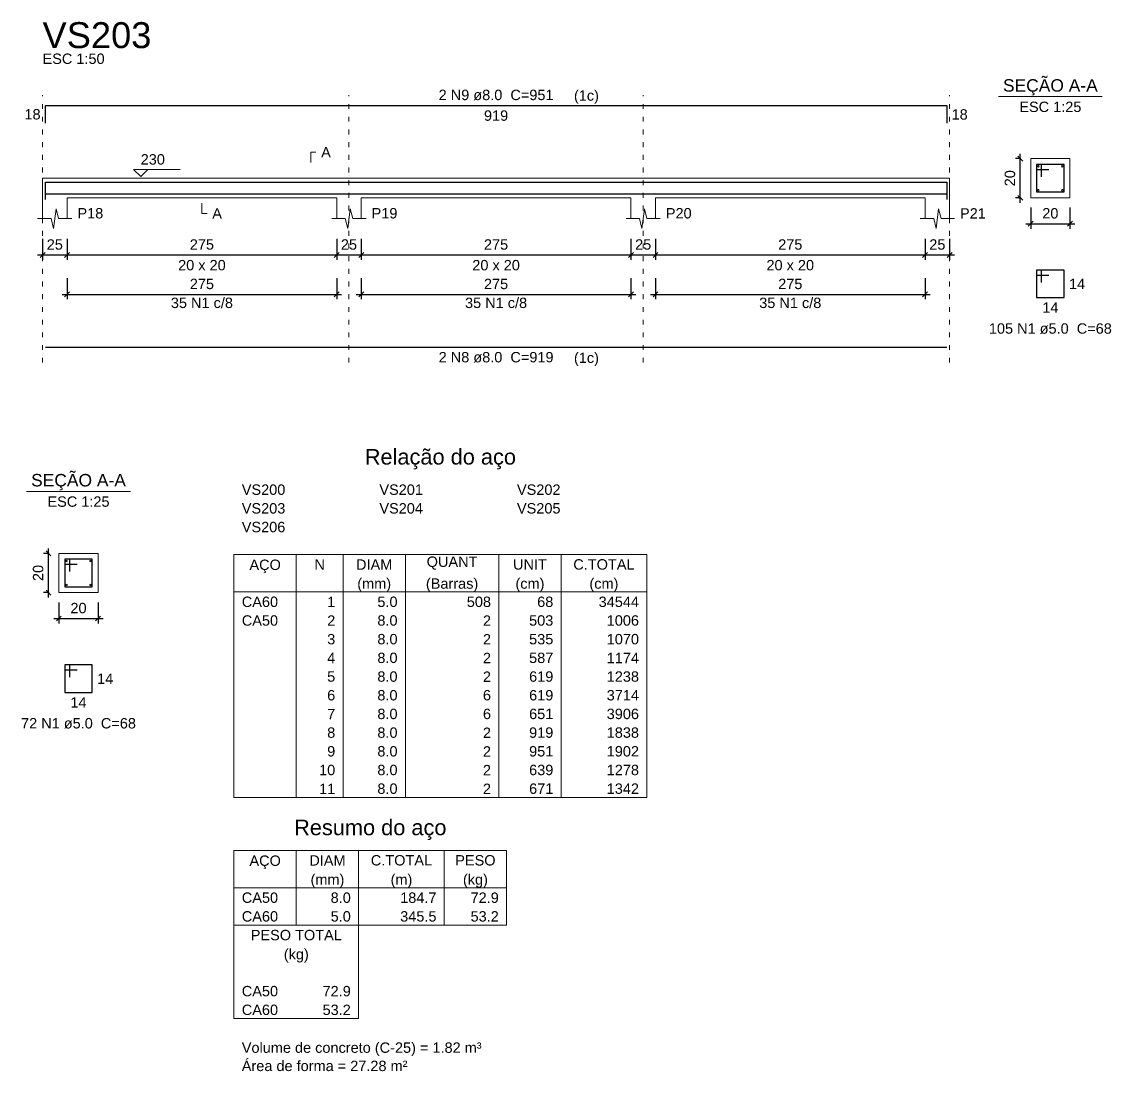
# Model space of a CAD drawing. Header units: millimetres. Extents: x 7 to 580, y -90 to 91.
# Drawn here: x 557.39 to 579.61, y -89.63 to -68.22 of the extents above; entities that cross this region are included whole.
import ezdxf

# ---------------------------------------------------------------- set-up
doc = ezdxf.new("R2010")
doc.units = ezdxf.units.MM
doc.linetypes.add('DOT2', pattern=[3.175, 0, -3.175])
for name, color, linetype, lineweight in [('DT-Barras na forma', 2, 'Continuous', 30), ('DT-Barras no corte', 5, 'Continuous', 5), ('DT-Barras rebatidas', 2, 'Continuous', 30), ('DT-Cotas', 9, 'Continuous', 5), ('DT-Forma', 5, 'Continuous', 5), ('DT-Pontilhado', 9, 'DOT2', 5), ('DT-Relação do aço', 9, 'Continuous', 5), ('DT-Textos', 7, 'Continuous', 5), ('DT-Título', 3, 'Continuous', 20)]:
    doc.layers.add(name, color=color, linetype=linetype, lineweight=lineweight)
doc.styles.add('Arial', font='arial.ttf')
doc.styles.get("Standard").update_dxf_attribs({"font": 'arial.ttf'})
doc.dimstyles.new('UM_25.000000', dxfattribs={"dimtxt": 0.18, "dimasz": 0.1, "dimexe": 0.1, "dimexo": 0.2, "dimgap": 0, "dimtad": 1, "dimtih": 1, "dimtoh": 1, "dimdec": 1, "dimlfac": 25, "dimzin": 0, "dimdsep": 46, "dimtxsty": 'Standard', "dimblk": 'CLOSED', "dimblk1": 'CLOSED', "dimblk2": 'CLOSED', "dimcen": 0.09, "dimdle": 0.1, "dimadec": 1, "dimazin": 2, "dimtfac": 1, "dimtdec": 4, "dimtofl": 0, "dimtmove": 0, "dimatfit": 3, "dimldrblk": 'CLOSED', "dimfxl": 1, "dimtolj": 1, "dimarcsym": 0})
doc.dimstyles.new('UM_50.000000', dxfattribs={"dimtxt": 0.18, "dimasz": 0.1, "dimexe": 0.1, "dimexo": 0.2, "dimgap": 0, "dimtad": 1, "dimtih": 1, "dimtoh": 1, "dimdec": 1, "dimlfac": 50, "dimzin": 0, "dimdsep": 46, "dimtxsty": 'Standard', "dimblk": 'CLOSED', "dimblk1": 'CLOSED', "dimblk2": 'CLOSED', "dimcen": 0.09, "dimdle": 0.1, "dimadec": 1, "dimazin": 2, "dimtfac": 1, "dimtdec": 4, "dimtofl": 0, "dimtmove": 0, "dimatfit": 3, "dimldrblk": 'CLOSED', "dimfxl": 1, "dimtolj": 1, "dimarcsym": 0})

# ---------------------------------------------------------------- blocks, each defined once
blk = doc.blocks.new('_OBLIQUE')
at = {"color": 0, "linetype": 'ByBlock', "lineweight": -2}
blk.add_line((-0.5, -0.5), (0.5, 0.5), dxfattribs=at)
blk = doc.blocks.new('*D941')
at = {"layer": 'Defpoints', "color": 0, "transparency": 16777216}
for p in [(557.817, -72.449), (558.317, -72.449), (558.317, -72.979)]:
    blk.add_point(p, dxfattribs=at)
at = {"layer": 'DT-Cotas', "color": 0, "lineweight": -2, "transparency": 16777216}
for p, q in [((557.817, -72.649), (557.817, -73.079)), ((558.317, -72.649), (558.317, -73.079)), ((557.717, -72.979), (558.417, -72.979))]:
    blk.add_line(p, q, dxfattribs=at)
at = {"layer": 'DT-Cotas', "color": 0, "lineweight": -2, "transparency": 16777216, "xscale": 0.1, "yscale": 0.1, "zscale": 0.1, "rotation": 180}
blk.add_blockref('_OBLIQUE', (557.817, -72.979), dxfattribs=at)
at = {"layer": 'DT-Cotas', "color": 0, "lineweight": -2, "transparency": 16777216, "xscale": 0.1, "yscale": 0.1, "zscale": 0.1}
blk.add_blockref('_OBLIQUE', (558.317, -72.979), dxfattribs=at)
at = {"layer": 'DT-Cotas', "transparency": 16777216, "insert": (558.067, -72.767), "char_height": 0.2118, "attachment_point": 5, "rotation": 0.0057, "style": 'Arial'}
blk.add_mtext('\\A1;25', dxfattribs=at)
blk = doc.blocks.new('*D942')
at = {"layer": 'Defpoints', "color": 0, "transparency": 16777216}
for p in [(558.317, -72.449), (563.817, -72.449), (563.817, -72.979)]:
    blk.add_point(p, dxfattribs=at)
at = {"layer": 'DT-Cotas', "color": 0, "lineweight": -2, "transparency": 16777216}
for p, q in [((558.317, -72.649), (558.317, -73.079)), ((563.817, -72.649), (563.817, -73.079)), ((558.217, -72.979), (563.917, -72.979))]:
    blk.add_line(p, q, dxfattribs=at)
at = {"layer": 'DT-Cotas', "color": 0, "lineweight": -2, "transparency": 16777216, "xscale": 0.1, "yscale": 0.1, "zscale": 0.1, "rotation": 180}
blk.add_blockref('_OBLIQUE', (558.317, -72.979), dxfattribs=at)
at = {"layer": 'DT-Cotas', "color": 0, "lineweight": -2, "transparency": 16777216, "xscale": 0.1, "yscale": 0.1, "zscale": 0.1}
blk.add_blockref('_OBLIQUE', (563.817, -72.979), dxfattribs=at)
at = {"layer": 'DT-Cotas', "transparency": 16777216, "insert": (561.067, -72.767), "char_height": 0.2118, "attachment_point": 5, "rotation": 0.0057, "style": 'Arial'}
blk.add_mtext('\\A1;275', dxfattribs=at)
blk = doc.blocks.new('*D943')
at = {"layer": 'Defpoints', "color": 0, "transparency": 16777216}
for p in [(563.817, -72.449), (564.317, -72.449), (564.317, -72.979)]:
    blk.add_point(p, dxfattribs=at)
at = {"layer": 'DT-Cotas', "color": 0, "lineweight": -2, "transparency": 16777216}
for p, q in [((563.817, -72.649), (563.817, -73.079)), ((564.317, -72.649), (564.317, -73.079)), ((563.717, -72.979), (564.417, -72.979))]:
    blk.add_line(p, q, dxfattribs=at)
at = {"layer": 'DT-Cotas', "color": 0, "lineweight": -2, "transparency": 16777216, "xscale": 0.1, "yscale": 0.1, "zscale": 0.1, "rotation": 180}
blk.add_blockref('_OBLIQUE', (563.817, -72.979), dxfattribs=at)
at = {"layer": 'DT-Cotas', "color": 0, "lineweight": -2, "transparency": 16777216, "xscale": 0.1, "yscale": 0.1, "zscale": 0.1}
blk.add_blockref('_OBLIQUE', (564.317, -72.979), dxfattribs=at)
at = {"layer": 'DT-Cotas', "transparency": 16777216, "insert": (564.067, -72.767), "char_height": 0.2118, "attachment_point": 5, "rotation": 0.0057, "style": 'Arial'}
blk.add_mtext('\\A1;25', dxfattribs=at)
blk = doc.blocks.new('*D944')
at = {"layer": 'Defpoints', "color": 0, "transparency": 16777216}
for p in [(564.317, -72.449), (569.818, -72.449), (569.818, -72.979)]:
    blk.add_point(p, dxfattribs=at)
at = {"layer": 'DT-Cotas', "color": 0, "lineweight": -2, "transparency": 16777216}
for p, q in [((564.317, -72.649), (564.317, -73.079)), ((569.818, -72.649), (569.818, -73.079)), ((564.217, -72.979), (569.918, -72.979))]:
    blk.add_line(p, q, dxfattribs=at)
at = {"layer": 'DT-Cotas', "color": 0, "lineweight": -2, "transparency": 16777216, "xscale": 0.1, "yscale": 0.1, "zscale": 0.1, "rotation": 180}
blk.add_blockref('_OBLIQUE', (564.317, -72.979), dxfattribs=at)
at = {"layer": 'DT-Cotas', "color": 0, "lineweight": -2, "transparency": 16777216, "xscale": 0.1, "yscale": 0.1, "zscale": 0.1}
blk.add_blockref('_OBLIQUE', (569.818, -72.979), dxfattribs=at)
at = {"layer": 'DT-Cotas', "transparency": 16777216, "insert": (567.067, -72.767), "char_height": 0.2118, "attachment_point": 5, "rotation": 0.0057, "style": 'Arial'}
blk.add_mtext('\\A1;275', dxfattribs=at)
blk = doc.blocks.new('*D945')
at = {"layer": 'Defpoints', "color": 0, "transparency": 16777216}
for p in [(569.818, -72.449), (570.318, -72.449), (570.318, -72.979)]:
    blk.add_point(p, dxfattribs=at)
at = {"layer": 'DT-Cotas', "color": 0, "lineweight": -2, "transparency": 16777216}
for p, q in [((569.818, -72.649), (569.818, -73.079)), ((570.318, -72.649), (570.318, -73.079)), ((569.718, -72.979), (570.418, -72.979))]:
    blk.add_line(p, q, dxfattribs=at)
at = {"layer": 'DT-Cotas', "color": 0, "lineweight": -2, "transparency": 16777216, "xscale": 0.1, "yscale": 0.1, "zscale": 0.1, "rotation": 180}
blk.add_blockref('_OBLIQUE', (569.818, -72.979), dxfattribs=at)
at = {"layer": 'DT-Cotas', "color": 0, "lineweight": -2, "transparency": 16777216, "xscale": 0.1, "yscale": 0.1, "zscale": 0.1}
blk.add_blockref('_OBLIQUE', (570.318, -72.979), dxfattribs=at)
at = {"layer": 'DT-Cotas', "transparency": 16777216, "insert": (570.068, -72.767), "char_height": 0.2118, "attachment_point": 5, "rotation": 0.0057, "style": 'Arial'}
blk.add_mtext('\\A1;25', dxfattribs=at)
blk = doc.blocks.new('*D946')
at = {"layer": 'Defpoints', "color": 0, "transparency": 16777216}
for p in [(570.318, -72.449), (575.818, -72.449), (575.818, -72.979)]:
    blk.add_point(p, dxfattribs=at)
at = {"layer": 'DT-Cotas', "color": 0, "lineweight": -2, "transparency": 16777216}
for p, q in [((570.318, -72.649), (570.318, -73.079)), ((575.818, -72.649), (575.818, -73.079)), ((570.218, -72.979), (575.918, -72.979))]:
    blk.add_line(p, q, dxfattribs=at)
at = {"layer": 'DT-Cotas', "color": 0, "lineweight": -2, "transparency": 16777216, "xscale": 0.1, "yscale": 0.1, "zscale": 0.1, "rotation": 180}
blk.add_blockref('_OBLIQUE', (570.318, -72.979), dxfattribs=at)
at = {"layer": 'DT-Cotas', "color": 0, "lineweight": -2, "transparency": 16777216, "xscale": 0.1, "yscale": 0.1, "zscale": 0.1}
blk.add_blockref('_OBLIQUE', (575.818, -72.979), dxfattribs=at)
at = {"layer": 'DT-Cotas', "transparency": 16777216, "insert": (573.068, -72.767), "char_height": 0.2118, "attachment_point": 5, "rotation": 0.0057, "style": 'Arial'}
blk.add_mtext('\\A1;275', dxfattribs=at)
blk = doc.blocks.new('*D947')
at = {"layer": 'Defpoints', "color": 0, "transparency": 16777216}
for p in [(575.818, -72.449), (576.318, -72.449), (576.318, -72.979)]:
    blk.add_point(p, dxfattribs=at)
at = {"layer": 'DT-Cotas', "color": 0, "lineweight": -2, "transparency": 16777216}
for p, q in [((575.818, -72.649), (575.818, -73.079)), ((576.318, -72.649), (576.318, -73.079)), ((575.718, -72.979), (576.418, -72.979))]:
    blk.add_line(p, q, dxfattribs=at)
at = {"layer": 'DT-Cotas', "color": 0, "lineweight": -2, "transparency": 16777216, "xscale": 0.1, "yscale": 0.1, "zscale": 0.1, "rotation": 180}
blk.add_blockref('_OBLIQUE', (575.818, -72.979), dxfattribs=at)
at = {"layer": 'DT-Cotas', "color": 0, "lineweight": -2, "transparency": 16777216, "xscale": 0.1, "yscale": 0.1, "zscale": 0.1}
blk.add_blockref('_OBLIQUE', (576.318, -72.979), dxfattribs=at)
at = {"layer": 'DT-Cotas', "transparency": 16777216, "insert": (576.068, -72.767), "char_height": 0.2118, "attachment_point": 5, "rotation": 0.0057, "style": 'Arial'}
blk.add_mtext('\\A1;25', dxfattribs=at)
blk = doc.blocks.new('*D948')
at = {"layer": 'Defpoints', "color": 0, "transparency": 16777216}
for p in [(577.76, -71.014), (577.972, -71.014), (577.972, -71.814)]:
    blk.add_point(p, dxfattribs=at)
at = {"layer": 'DT-Cotas', "color": 0, "lineweight": -2, "transparency": 16777216}
for p, q in [((577.772, -71.014), (577.66, -71.014)), ((577.76, -71.914), (577.76, -70.914)), ((577.772, -71.814), (577.66, -71.814))]:
    blk.add_line(p, q, dxfattribs=at)
at = {"layer": 'DT-Cotas', "color": 0, "lineweight": -2, "transparency": 16777216, "xscale": 0.1, "yscale": 0.1, "zscale": 0.1}
for p, rotation in [((577.76, -71.014), 90), ((577.76, -71.814), 270)]:
    blk.add_blockref('_OBLIQUE', p, dxfattribs=dict(at, rotation=rotation))
at = {"layer": 'DT-Cotas', "transparency": 16777216, "insert": (577.549, -71.414), "char_height": 0.2118, "attachment_point": 5, "rotation": 90, "style": 'Arial'}
blk.add_mtext('\\A1;20', dxfattribs=at)
blk = doc.blocks.new('*D949')
at = {"layer": 'Defpoints', "color": 0, "transparency": 16777216}
for p in [(577.972, -71.814), (578.772, -71.814), (578.772, -72.343)]:
    blk.add_point(p, dxfattribs=at)
at = {"layer": 'DT-Cotas', "color": 0, "lineweight": -2, "transparency": 16777216}
for p, q in [((577.972, -72.014), (577.972, -72.443)), ((578.772, -72.014), (578.772, -72.443)), ((577.872, -72.343), (578.872, -72.343))]:
    blk.add_line(p, q, dxfattribs=at)
at = {"layer": 'DT-Cotas', "color": 0, "lineweight": -2, "transparency": 16777216, "xscale": 0.1, "yscale": 0.1, "zscale": 0.1, "rotation": 180}
blk.add_blockref('_OBLIQUE', (577.972, -72.343), dxfattribs=at)
at = {"layer": 'DT-Cotas', "color": 0, "lineweight": -2, "transparency": 16777216, "xscale": 0.1, "yscale": 0.1, "zscale": 0.1}
blk.add_blockref('_OBLIQUE', (578.772, -72.343), dxfattribs=at)
at = {"layer": 'DT-Cotas', "transparency": 16777216, "insert": (578.372, -72.131), "char_height": 0.2118, "attachment_point": 5, "rotation": 0.0057, "style": 'Arial'}
blk.add_mtext('\\A1;20', dxfattribs=at)
blk = doc.blocks.new('*D950')
at = {"layer": 'Defpoints', "color": 0, "transparency": 16777216}
for p in [(558.317, -73.254), (563.817, -73.254), (563.817, -73.783)]:
    blk.add_point(p, dxfattribs=at)
at = {"layer": 'DT-Cotas', "color": 0, "lineweight": -2, "transparency": 16777216}
for p, q in [((558.317, -73.454), (558.317, -73.883)), ((563.817, -73.454), (563.817, -73.883)), ((558.217, -73.783), (563.917, -73.783))]:
    blk.add_line(p, q, dxfattribs=at)
at = {"layer": 'DT-Cotas', "color": 0, "lineweight": -2, "transparency": 16777216, "xscale": 0.1, "yscale": 0.1, "zscale": 0.1, "rotation": 180}
blk.add_blockref('_OBLIQUE', (558.317, -73.783), dxfattribs=at)
at = {"layer": 'DT-Cotas', "color": 0, "lineweight": -2, "transparency": 16777216, "xscale": 0.1, "yscale": 0.1, "zscale": 0.1}
blk.add_blockref('_OBLIQUE', (563.817, -73.783), dxfattribs=at)
at = {"layer": 'DT-Cotas', "transparency": 16777216, "insert": (561.067, -73.572), "char_height": 0.2118, "attachment_point": 5, "rotation": 0.0057, "style": 'Arial'}
blk.add_mtext('\\A1;275', dxfattribs=at)
blk = doc.blocks.new('*D951')
at = {"layer": 'Defpoints', "color": 0, "transparency": 16777216}
for p in [(564.317, -73.254), (569.818, -73.254), (569.818, -73.783)]:
    blk.add_point(p, dxfattribs=at)
at = {"layer": 'DT-Cotas', "color": 0, "lineweight": -2, "transparency": 16777216}
for p, q in [((564.317, -73.454), (564.317, -73.883)), ((569.818, -73.454), (569.818, -73.883)), ((564.217, -73.783), (569.918, -73.783))]:
    blk.add_line(p, q, dxfattribs=at)
at = {"layer": 'DT-Cotas', "color": 0, "lineweight": -2, "transparency": 16777216, "xscale": 0.1, "yscale": 0.1, "zscale": 0.1, "rotation": 180}
blk.add_blockref('_OBLIQUE', (564.317, -73.783), dxfattribs=at)
at = {"layer": 'DT-Cotas', "color": 0, "lineweight": -2, "transparency": 16777216, "xscale": 0.1, "yscale": 0.1, "zscale": 0.1}
blk.add_blockref('_OBLIQUE', (569.818, -73.783), dxfattribs=at)
at = {"layer": 'DT-Cotas', "transparency": 16777216, "insert": (567.067, -73.572), "char_height": 0.2118, "attachment_point": 5, "rotation": 0.0057, "style": 'Arial'}
blk.add_mtext('\\A1;275', dxfattribs=at)
blk = doc.blocks.new('*D952')
at = {"layer": 'Defpoints', "color": 0, "transparency": 16777216}
for p in [(570.318, -73.254), (575.818, -73.254), (575.818, -73.783)]:
    blk.add_point(p, dxfattribs=at)
at = {"layer": 'DT-Cotas', "color": 0, "lineweight": -2, "transparency": 16777216}
for p, q in [((570.318, -73.454), (570.318, -73.883)), ((575.818, -73.454), (575.818, -73.883)), ((570.218, -73.783), (575.918, -73.783))]:
    blk.add_line(p, q, dxfattribs=at)
at = {"layer": 'DT-Cotas', "color": 0, "lineweight": -2, "transparency": 16777216, "xscale": 0.1, "yscale": 0.1, "zscale": 0.1, "rotation": 180}
blk.add_blockref('_OBLIQUE', (570.318, -73.783), dxfattribs=at)
at = {"layer": 'DT-Cotas', "color": 0, "lineweight": -2, "transparency": 16777216, "xscale": 0.1, "yscale": 0.1, "zscale": 0.1}
blk.add_blockref('_OBLIQUE', (575.818, -73.783), dxfattribs=at)
at = {"layer": 'DT-Cotas', "transparency": 16777216, "insert": (573.068, -73.572), "char_height": 0.2118, "attachment_point": 5, "rotation": 0.0057, "style": 'Arial'}
blk.add_mtext('\\A1;275', dxfattribs=at)
blk = doc.blocks.new('*D914')
at = {"layer": 'Defpoints', "color": 0, "transparency": 16777216}
for p in [(557.938, -79.067), (558.15, -79.067), (558.15, -79.867)]:
    blk.add_point(p, dxfattribs=at)
at = {"layer": 'DT-Cotas', "color": 0, "lineweight": -2, "transparency": 16777216}
for p, q in [((557.95, -79.067), (557.838, -79.067)), ((557.938, -79.967), (557.938, -78.967)), ((557.95, -79.867), (557.838, -79.867))]:
    blk.add_line(p, q, dxfattribs=at)
at = {"layer": 'DT-Cotas', "color": 0, "lineweight": -2, "transparency": 16777216, "xscale": 0.1, "yscale": 0.1, "zscale": 0.1}
for p, rotation in [((557.938, -79.067), 90), ((557.938, -79.867), 270)]:
    blk.add_blockref('_OBLIQUE', p, dxfattribs=dict(at, rotation=rotation))
at = {"layer": 'DT-Cotas', "transparency": 16777216, "insert": (557.727, -79.467), "char_height": 0.2118, "attachment_point": 5, "rotation": 90, "style": 'Arial'}
blk.add_mtext('\\A1;20', dxfattribs=at)
blk = doc.blocks.new('*D915')
at = {"layer": 'Defpoints', "color": 0, "transparency": 16777216}
for p in [(558.15, -79.867), (558.95, -79.867), (558.95, -80.396)]:
    blk.add_point(p, dxfattribs=at)
at = {"layer": 'DT-Cotas', "color": 0, "lineweight": -2, "transparency": 16777216}
for p, q in [((558.15, -80.067), (558.15, -80.496)), ((558.95, -80.067), (558.95, -80.496)), ((558.05, -80.396), (559.05, -80.396))]:
    blk.add_line(p, q, dxfattribs=at)
at = {"layer": 'DT-Cotas', "color": 0, "lineweight": -2, "transparency": 16777216, "xscale": 0.1, "yscale": 0.1, "zscale": 0.1, "rotation": 180}
blk.add_blockref('_OBLIQUE', (558.15, -80.396), dxfattribs=at)
at = {"layer": 'DT-Cotas', "color": 0, "lineweight": -2, "transparency": 16777216, "xscale": 0.1, "yscale": 0.1, "zscale": 0.1}
blk.add_blockref('_OBLIQUE', (558.95, -80.396), dxfattribs=at)
at = {"layer": 'DT-Cotas', "transparency": 16777216, "insert": (558.55, -80.184), "char_height": 0.2118, "attachment_point": 5, "rotation": 0.0057, "style": 'Arial'}
blk.add_mtext('\\A1;20', dxfattribs=at)

msp = doc.modelspace()

# ---------------------------------------------------------------- linework, layer by layer
at = {"layer": 'DT-Barras na forma'}
for p, q in [((578.1923, -71.1336), (578.0923, -71.1336)), ((578.0923, -71.1336), (578.0923, -71.6936)), ((578.6523, -71.1336), (578.0923, -71.1336)), ((578.0923, -71.1336), (578.0923, -71.2336)), ((578.0923, -71.2336), (578.3423, -71.2336)), ((578.1923, -71.3836), (578.1923, -71.1336)), ((578.6523, -71.6936), (578.6523, -71.1336)), ((578.0923, -71.6936), (578.6523, -71.6936)), ((558.3701, -79.1867), (558.2701, -79.1867)), ((558.2701, -79.1867), (558.2701, -79.7467)), ((558.8301, -79.1867), (558.2701, -79.1867)), ((558.2701, -79.1867), (558.2701, -79.2867)), ((558.2701, -79.2867), (558.5201, -79.2867)), ((558.3701, -79.4367), (558.3701, -79.1867)), ((558.8301, -79.7467), (558.8301, -79.1867)), ((558.2701, -79.7467), (558.8301, -79.7467))]:
    msp.add_line(p, q, dxfattribs=at)
for points in [[(557.8771, -71.8513), (557.8771, -71.4916), (576.2578, -71.4916), (576.2578, -71.8513)], [(557.8771, -71.7356), (576.2578, -71.7356)]]:
    msp.add_lwpolyline(points, dxfattribs=at)
at = {"layer": 'DT-Barras no corte'}
for centre in [(578.1283, -71.1696), (578.6163, -71.1696), (578.1283, -71.6576), (578.6163, -71.6576), (558.3061, -79.2227), (558.7941, -79.2227), (558.3061, -79.7107), (558.7941, -79.7107)]:
    msp.add_circle(centre, 0.016, dxfattribs=at)
at = {"layer": 'DT-Barras rebatidas'}
for p, q in [((557.8771, -70.2923), (557.8771, -69.9326)), ((557.8771, -69.9326), (576.2578, -69.9326)), ((576.2578, -69.9326), (576.2578, -70.2923)), ((578.1923, -73.2903), (578.0923, -73.2903)), ((578.0923, -73.2903), (578.0923, -73.8503)), ((578.6523, -73.2903), (578.0923, -73.2903)), ((578.0923, -73.2903), (578.0923, -73.3903)), ((578.1923, -73.5403), (578.1923, -73.2903)), ((578.6523, -73.8503), (578.6523, -73.2903)), ((578.0923, -73.3903), (578.3423, -73.3903)), ((578.0923, -73.8503), (578.6523, -73.8503)), ((557.8771, -74.8585), (576.2578, -74.8585)), ((558.3701, -81.3434), (558.2701, -81.3434)), ((558.2701, -81.3434), (558.2701, -81.9034)), ((558.8301, -81.3434), (558.2701, -81.3434)), ((558.2701, -81.3434), (558.2701, -81.4434)), ((558.2701, -81.4434), (558.5201, -81.4434)), ((558.3701, -81.5934), (558.3701, -81.3434)), ((558.8301, -81.9034), (558.8301, -81.3434)), ((558.2701, -81.9034), (558.8301, -81.9034))]:
    msp.add_line(p, q, dxfattribs=at)
at = {"layer": 'DT-Forma'}
for p, q in [((578.7723, -71.0136), (577.9723, -71.0136)), ((577.9723, -71.0136), (577.9723, -71.8136)), ((578.7723, -71.8136), (578.7723, -71.0136)), ((557.8171, -71.4136), (558.3171, -71.4136)), ((558.3171, -71.4136), (563.8173, -71.4136)), ((563.8173, -71.4136), (564.3173, -71.4136)), ((564.3173, -71.4136), (569.8175, -71.4136)), ((569.8175, -71.4136), (570.3175, -71.4136)), ((570.3175, -71.4136), (575.8178, -71.4136)), ((575.8178, -71.4136), (576.3178, -71.4136)), ((557.8171, -71.8136), (557.8171, -72.2372)), ((558.3171, -72.2372), (558.3171, -71.8136)), ((558.3171, -71.8136), (563.8173, -71.8136)), ((563.8173, -71.8136), (563.8173, -72.2372)), ((564.3173, -72.2372), (564.3173, -71.8136)), ((564.3173, -71.8136), (569.8175, -71.8136)), ((569.8175, -71.8136), (569.8175, -72.2372)), ((570.3175, -72.2372), (570.3175, -71.8136)), ((570.3175, -71.8136), (575.8178, -71.8136)), ((575.8178, -71.8136), (575.8178, -72.2372)), ((576.3178, -72.2372), (576.3178, -71.8136)), ((577.9723, -71.8136), (578.7723, -71.8136)), ((558.0421, -72.4372), (558.0921, -72.0372)), ((558.0921, -72.0372), (558.1421, -72.2372)), ((564.0423, -72.4372), (564.0923, -72.0372)), ((564.0923, -72.0372), (564.1423, -72.2372)), ((570.0425, -72.4372), (570.0925, -72.0372)), ((570.0925, -72.0372), (570.1425, -72.2372)), ((576.0428, -72.4372), (576.0928, -72.0372)), ((576.0928, -72.0372), (576.1428, -72.2372)), ((557.7171, -72.2372), (557.9921, -72.2372)), ((557.9921, -72.2372), (558.0421, -72.4372)), ((558.1421, -72.2372), (558.4171, -72.2372)), ((563.7173, -72.2372), (563.9923, -72.2372)), ((563.9923, -72.2372), (564.0423, -72.4372)), ((564.1423, -72.2372), (564.4173, -72.2372)), ((569.7175, -72.2372), (569.9925, -72.2372)), ((569.9925, -72.2372), (570.0425, -72.4372)), ((570.1425, -72.2372), (570.4175, -72.2372)), ((575.7178, -72.2372), (575.9928, -72.2372)), ((575.9928, -72.2372), (576.0428, -72.4372)), ((576.1428, -72.2372), (576.4178, -72.2372)), ((558.9501, -79.0667), (558.1501, -79.0667)), ((558.1501, -79.0667), (558.1501, -79.8667)), ((558.9501, -79.8667), (558.9501, -79.0667)), ((558.1501, -79.8667), (558.9501, -79.8667))]:
    msp.add_line(p, q, dxfattribs=at)
at = {"layer": 'DT-Forma', "linetype": 'Continuous'}
for p, q in [((557.8171, -71.8136), (557.8171, -71.4136)), ((576.3178, -71.4136), (576.3178, -71.8136))]:
    msp.add_line(p, q, dxfattribs=at)
at = {"layer": 'DT-Pontilhado', "ltscale": 0.05}
for p, q in [((557.8171, -75.1762), (557.8171, -69.7208)), ((564.0673, -75.1762), (564.0673, -69.7208)), ((570.0675, -75.1762), (570.0675, -69.7208)), ((576.3178, -75.1762), (576.3178, -69.7208))]:
    msp.add_line(p, q, dxfattribs=at)
at = {"layer": 'DT-Relação do aço', "linetype": 'Continuous'}
for p, q in [((561.7218, -79.0895), (570.1408, -79.0895)), ((561.7218, -79.0895), (561.7218, -79.852)), ((562.9926, -79.0895), (562.9926, -79.852)), ((563.9457, -79.0895), (563.9457, -79.852)), ((565.2165, -79.0895), (565.2165, -79.852)), ((567.1227, -79.0895), (567.1227, -79.852)), ((568.3935, -79.0895), (568.3935, -79.852)), ((570.1408, -79.0895), (570.1408, -79.852)), ((561.7218, -79.852), (570.1408, -79.852)), ((561.7218, -79.852), (561.7218, -84.0456)), ((562.9926, -79.852), (562.9926, -84.0456)), ((563.9457, -79.852), (563.9457, -84.0456)), ((565.2165, -79.852), (565.2165, -84.0456)), ((567.1227, -79.852), (567.1227, -84.0456)), ((568.3935, -79.852), (568.3935, -84.0456)), ((570.1408, -79.852), (570.1408, -84.0456)), ((561.7218, -84.0456), (570.1408, -84.0456)), ((561.7218, -85.1258), (567.2815, -85.1258)), ((561.7218, -85.1258), (561.7218, -85.8883)), ((562.9926, -85.1258), (562.9926, -85.8883)), ((564.2634, -85.1258), (564.2634, -85.8883)), ((566.0107, -85.1258), (566.0107, -85.8883)), ((567.2815, -85.1258), (567.2815, -85.8883)), ((561.7218, -85.8883), (567.2815, -85.8883)), ((561.7218, -85.8883), (561.7218, -86.6508)), ((562.9926, -85.8883), (562.9926, -86.6508)), ((564.2634, -85.8883), (564.2634, -86.6508)), ((566.0107, -85.8883), (566.0107, -86.6508)), ((567.2815, -85.8883), (567.2815, -86.6508)), ((561.7218, -86.6508), (567.2815, -86.6508)), ((561.7218, -86.6508), (561.7218, -87.7945)), ((564.2634, -86.6508), (564.2634, -87.7945)), ((561.7218, -87.7945), (561.7218, -88.557)), ((564.2634, -87.7945), (564.2634, -88.557)), ((561.7218, -88.557), (564.2634, -88.557))]:
    msp.add_line(p, q, dxfattribs=at)
at = {"layer": 'DT-Textos'}
for p, q in [((577.3133, -69.7487), (579.4313, -69.7487)), ((557.4911, -77.8018), (559.6091, -77.8018))]:
    msp.add_line(p, q, dxfattribs=at)
for points in [[(563.2878, -71.0959), (563.2878, -70.8841), (563.3937, -70.8841)], [(559.9671, -71.2336), (559.8189, -71.3818), (559.6706, -71.2336), (560.6237, -71.2336)], [(561.0672, -71.9195), (561.0672, -72.1313), (561.1731, -72.1313)]]:
    msp.add_lwpolyline(points, dxfattribs=at)

# ---------------------------------------------------------------- texts
at = {"layer": 'DT-Barras rebatidas', "color": 7, "char_height": 0.2118, "line_spacing_factor": 0.9, "style": 'Arial'}
for s, insert, width, attachment_point in [('2 N9 ø8.0  C=951', (567.0676, -69.8263), 4.06656, 8), ('18', (557.7771, -70.2184), 0.90832, 9), ('919', (567.0674, -70.0299), 1.16248, 2), ('18', (576.3578, -70.0066), 0.90832, 1), ('14', (578.7524, -73.4644), 0.90832, 1), ('35 N1 c/8', (561.0672, -74.0651), 2.28744, 8), ('35 N1 c/8', (567.0674, -74.0651), 2.28744, 8), ('35 N1 c/8', (573.0677, -74.0651), 2.28744, 8), ('14', (578.3723, -73.9476), 0.90832, 2), ('105 N1 ø5.0  C=68', (578.3726, -74.5913), 4.32072, 8), ('2 N8 ø8.0  C=919', (567.0676, -75.1763), 4.06656, 8), ('14', (558.9302, -81.5175), 0.90832, 1), ('14', (558.5501, -82.0007), 0.90832, 2), ('72 N1 ø5.0  C=68', (558.5501, -82.6444), 4.06656, 8)]:
    msp.add_mtext(s, dxfattribs=dict(at, insert=insert, width=width, attachment_point=attachment_point))
at = {"layer": 'DT-Relação do aço', "color": 7, "line_spacing_factor": 0.9, "style": 'Arial'}
for s, insert, char_height, width, attachment_point in [('Relação do aço', (565.9313, -77.3528), 0.3177, 5.33736, 8), ('VS200', (561.8806, -77.8759), 0.2118, 1.2708, 7), ('VS201', (564.687, -77.8759), 0.2118, 1.2708, 7), ('VS202', (567.4933, -77.8759), 0.2118, 1.2708, 7), ('VS203', (561.8806, -78.2571), 0.2118, 1.2708, 7), ('VS204', (564.687, -78.2571), 0.2118, 1.2708, 7), ('VS205', (567.4933, -78.2571), 0.2118, 1.2708, 7), ('VS206', (561.8806, -78.6384), 0.2118, 1.2708, 7), ('AÇO', (562.3572, -79.4708), 0.2118, 0.76248, 8), ('N', (563.4691, -79.4009), 0.2118, 0.25416, 8), ('DIAM', (564.5811, -79.4009), 0.2118, 1.01664, 8), ('QUANT', (566.1696, -79.4009), 0.2118, 1.2708, 8), ('UNIT', (567.7581, -79.4009), 0.2118, 1.01664, 8), ('C.TOTAL', (569.2672, -79.4009), 0.2118, 1.77912, 8), ('(mm)', (564.5811, -79.852), 0.2118, 1.01664, 8), ('(Barras)', (566.1696, -79.852), 0.2118, 2.03328, 8), ('(cm)', (567.7581, -79.852), 0.2118, 1.01664, 8), ('(cm)', (569.2672, -79.852), 0.2118, 1.01664, 8), ('CA60', (561.8806, -80.1633), 0.2118, 1.01664, 7), ('1', (563.7868, -80.1633), 0.2118, 0.25416, 9), ('5.0', (565.0576, -80.1633), 0.2118, 0.76248, 9), ('508', (566.9638, -80.1633), 0.2118, 0.76248, 9), ('68', (568.2346, -80.1633), 0.2118, 0.50832, 9), ('34544', (569.982, -80.1633), 0.2118, 1.2708, 9), ('CA50', (561.8806, -80.5446), 0.2118, 1.01664, 7), ('2', (563.7868, -80.5446), 0.2118, 0.25416, 9), ('8.0', (565.0576, -80.5446), 0.2118, 0.76248, 9), ('2', (566.9638, -80.5446), 0.2118, 0.25416, 9), ('503', (568.2346, -80.5446), 0.2118, 0.76248, 9), ('1006', (569.982, -80.5446), 0.2118, 1.01664, 9), ('3', (563.7868, -80.9258), 0.2118, 0.25416, 9), ('8.0', (565.0576, -80.9258), 0.2118, 0.76248, 9), ('2', (566.9638, -80.9258), 0.2118, 0.25416, 9), ('535', (568.2346, -80.9258), 0.2118, 0.76248, 9), ('1070', (569.982, -80.9258), 0.2118, 1.01664, 9), ('4', (563.7868, -81.3071), 0.2118, 0.25416, 9), ('8.0', (565.0576, -81.3071), 0.2118, 0.76248, 9), ('2', (566.9638, -81.3071), 0.2118, 0.25416, 9), ('587', (568.2346, -81.3071), 0.2118, 0.76248, 9), ('1174', (569.982, -81.3071), 0.2118, 1.01664, 9), ('5', (563.7868, -81.6883), 0.2118, 0.25416, 9), ('8.0', (565.0576, -81.6883), 0.2118, 0.76248, 9), ('2', (566.9638, -81.6883), 0.2118, 0.25416, 9), ('619', (568.2346, -81.6883), 0.2118, 0.76248, 9), ('1238', (569.982, -81.6883), 0.2118, 1.01664, 9), ('6', (563.7868, -82.0695), 0.2118, 0.25416, 9), ('8.0', (565.0576, -82.0695), 0.2118, 0.76248, 9), ('6', (566.9638, -82.0695), 0.2118, 0.25416, 9), ('619', (568.2346, -82.0695), 0.2118, 0.76248, 9), ('3714', (569.982, -82.0695), 0.2118, 1.01664, 9), ('7', (563.7868, -82.4508), 0.2118, 0.25416, 9), ('8.0', (565.0576, -82.4508), 0.2118, 0.76248, 9), ('6', (566.9638, -82.4508), 0.2118, 0.25416, 9), ('651', (568.2346, -82.4508), 0.2118, 0.76248, 9), ('3906', (569.982, -82.4508), 0.2118, 1.01664, 9), ('8', (563.7868, -82.832), 0.2118, 0.25416, 9), ('8.0', (565.0576, -82.832), 0.2118, 0.76248, 9), ('2', (566.9638, -82.832), 0.2118, 0.25416, 9), ('919', (568.2346, -82.832), 0.2118, 0.76248, 9), ('1838', (569.982, -82.832), 0.2118, 1.01664, 9), ('9', (563.7868, -83.2133), 0.2118, 0.25416, 9), ('8.0', (565.0576, -83.2133), 0.2118, 0.76248, 9), ('2', (566.9638, -83.2133), 0.2118, 0.25416, 9), ('951', (568.2346, -83.2133), 0.2118, 0.76248, 9), ('1902', (569.982, -83.2133), 0.2118, 1.01664, 9), ('10', (563.7868, -83.5945), 0.2118, 0.50832, 9), ('8.0', (565.0576, -83.5945), 0.2118, 0.76248, 9), ('2', (566.9638, -83.5945), 0.2118, 0.25416, 9), ('639', (568.2346, -83.5945), 0.2118, 0.76248, 9), ('1278', (569.982, -83.5945), 0.2118, 1.01664, 9), ('11', (563.7868, -83.9757), 0.2118, 0.50832, 9), ('8.0', (565.0576, -83.9757), 0.2118, 0.76248, 9), ('2', (566.9638, -83.9757), 0.2118, 0.25416, 9), ('671', (568.2346, -83.9757), 0.2118, 0.76248, 9), ('1342', (569.982, -83.9757), 0.2118, 1.01664, 9), ('Resumo do aço', (564.5017, -84.914), 0.3177, 4.95612, 8), ('AÇO', (562.3572, -85.5071), 0.2118, 0.76248, 8), ('DIAM', (563.628, -85.4372), 0.2118, 1.01664, 8), ('C.TOTAL', (565.1371, -85.4372), 0.2118, 1.77912, 8), ('PESO', (566.6461, -85.4372), 0.2118, 1.01664, 8), ('(mm)', (563.628, -85.8883), 0.2118, 1.01664, 8), ('(m)', (565.1371, -85.8883), 0.2118, 0.76248, 8), ('(kg)', (566.6461, -85.8883), 0.2118, 1.01664, 8), ('CA50', (561.8806, -86.1996), 0.2118, 1.01664, 7), ('8.0', (564.1045, -86.1996), 0.2118, 0.76248, 9), ('184.7', (565.8519, -86.1996), 0.2118, 1.2708, 9), ('72.9', (567.1227, -86.1996), 0.2118, 1.01664, 9), ('CA60', (561.8806, -86.5809), 0.2118, 1.01664, 7), ('5.0', (564.1045, -86.5809), 0.2118, 0.76248, 9), ('345.5', (565.8519, -86.5809), 0.2118, 1.2708, 9), ('53.2', (567.1227, -86.5809), 0.2118, 1.01664, 9), ('PESO TOTAL', (562.9926, -86.9621), 0.2118, 2.5416, 8), ('(kg)', (562.9926, -87.4133), 0.2118, 1.01664, 8), ('CA50', (561.8806, -88.1058), 0.2118, 1.01664, 7), ('72.9', (564.1045, -88.1058), 0.2118, 1.01664, 9), ('CA60', (561.8806, -88.4871), 0.2118, 1.01664, 7), ('53.2', (564.1045, -88.4871), 0.2118, 1.01664, 9), ('Volume de concreto (C-25) = 1.82 m³', (561.8806, -89.3195), 0.2118, 8.8956, 7), ('Área de forma = 27.28 m²', (561.8806, -89.6308), 0.2118, 6.09984, 7)]:
    msp.add_mtext(s, dxfattribs=dict(at, insert=insert, char_height=char_height, width=width, attachment_point=attachment_point))
at = {"layer": 'DT-Textos', "line_spacing_factor": 0.798, "style": 'Arial'}
for s, insert, char_height, width, attachment_point in [('ESC 1:50', (557.8166, -69.0853), 0.2118, 2.03328, 7), ('SEÇÃO A-A', (578.3726, -69.7262), 0.25416, 2.744928, 8), ('(1c)', (568.6556, -69.8962), 0.2118, 1.01664, 7), ('ESC 1:25', (578.3726, -70.0663), 0.2118, 2.03328, 8), ('A', (563.4996, -70.9903), 0.2118, 0.25416, 7), ('230', (559.8186, -71.1383), 0.2118, 0.76248, 7), ('P18', (558.5286, -72.2373), 0.2118, 0.76248, 7), ('A', (561.2786, -72.2373), 0.2118, 0.25416, 7), ('P19', (564.5286, -72.2373), 0.2118, 0.76248, 7), ('P20', (570.5296, -72.2373), 0.2118, 0.76248, 7), ('P21', (576.5296, -72.2373), 0.2118, 0.76248, 7), ('20 x 20', (561.0676, -73.2963), 0.2118, 1.77912, 8), ('20 x 20', (567.0676, -73.2963), 0.2118, 1.77912, 8), ('20 x 20', (573.0676, -73.2963), 0.2118, 1.77912, 8), ('(1c)', (568.6556, -75.2462), 0.2118, 1.01664, 7), ('SEÇÃO A-A', (558.5501, -77.7793), 0.25416, 2.744928, 8), ('ESC 1:25', (558.5501, -78.1194), 0.2118, 2.03328, 8)]:
    msp.add_mtext(s, dxfattribs=dict(at, insert=insert, char_height=char_height, width=width, attachment_point=attachment_point))
at = {"layer": 'DT-Título', "insert": (557.8166, -68.7675), "char_height": 0.5295, "width": 3.177, "attachment_point": 7, "line_spacing_factor": 0.798, "style": 'Arial'}
msp.add_mtext('VS203', dxfattribs=at)

# ---------------------------------------------------------------- dimensions: what is measured, and where the dimension line sits
at = {"layer": 'DT-Cotas'}
for base, p1, p2, picture, middle in [((577.7605, -71.0136), (577.9723, -71.8136), (577.9723, -71.0136), '*D948', (577.5487, -71.4136)), ((557.9383, -79.0667), (558.1501, -79.8667), (558.1501, -79.0667), '*D914', (557.7265, -79.4667))]:
    dim = msp.add_linear_dim(base=base, p1=p1, p2=p2, angle=90, dimstyle='UM_25.000000', override={"dimtxt": 0.2118, "dimasz": 0.1, "dimexe": 0.1, "dimexo": 0.2, "dimtad": 1, "dimtih": 0, "dimtoh": 0, "dimdec": 1, "dimlfac": 25, "dimzin": 8, "dimtxsty": 'Arial', "dimblk": 'OBLIQUE', "dimblk1": 'OBLIQUE', "dimblk2": 'OBLIQUE', "dimsah": 1, "dimdle": 0.1, "dimse1": 0, "dimse2": 0, "dimclrt": 256, "dimadec": 1, "dimazin": 3, "dimtmove": 2, "dimldrblk": 'OBLIQUE'}, dxfattribs=at)
    dim.commit()
    dim.dimension.update_dxf_attribs({"geometry": picture, "text_midpoint": middle, "dimtype": 160, "text_rotation": 90})
for base, p1, p2, dimstyle, override, picture, middle in [((578.7723, -72.3431), (577.9723, -71.8136), (578.7723, -71.8136), 'UM_25.000000', {"dimtxt": 0.2118, "dimasz": 0.1, "dimexe": 0.1, "dimexo": 0.2, "dimtad": 1, "dimtih": 0, "dimtoh": 0, "dimdec": 1, "dimlfac": 25, "dimzin": 8, "dimtxsty": 'Arial', "dimblk": 'OBLIQUE', "dimblk1": 'OBLIQUE', "dimblk2": 'OBLIQUE', "dimsah": 1, "dimdle": 0.1, "dimse1": 0, "dimse2": 0, "dimclrt": 256, "dimadec": 1, "dimazin": 3, "dimtmove": 2, "dimldrblk": 'OBLIQUE'}, '*D949', (578.3723, -72.1313)), ((558.3171, -72.9785), (557.8171, -72.449), (558.3171, -72.449), 'UM_50.000000', {"dimtxt": 0.2118, "dimasz": 0.1, "dimexe": 0.1, "dimexo": 0.2, "dimtad": 1, "dimtih": 0, "dimtoh": 0, "dimdec": 1, "dimlfac": 50, "dimzin": 8, "dimtxsty": 'Arial', "dimblk": 'OBLIQUE', "dimblk1": 'OBLIQUE', "dimblk2": 'OBLIQUE', "dimsah": 1, "dimdle": 0.1, "dimse1": 0, "dimse2": 0, "dimclrt": 256, "dimadec": 1, "dimazin": 3, "dimtmove": 2, "dimldrblk": 'OBLIQUE'}, '*D941', (558.0671, -72.7667)), ((563.8173, -72.9785), (558.3171, -72.449), (563.8173, -72.449), 'UM_50.000000', {"dimtxt": 0.2118, "dimasz": 0.1, "dimexe": 0.1, "dimexo": 0.2, "dimtad": 1, "dimtih": 0, "dimtoh": 0, "dimdec": 1, "dimlfac": 50, "dimzin": 8, "dimtxsty": 'Arial', "dimblk": 'OBLIQUE', "dimblk1": 'OBLIQUE', "dimblk2": 'OBLIQUE', "dimsah": 1, "dimdle": 0.1, "dimse1": 0, "dimse2": 0, "dimclrt": 256, "dimadec": 1, "dimazin": 3, "dimtmove": 2, "dimldrblk": 'OBLIQUE'}, '*D942', (561.0672, -72.7667)), ((564.3173, -72.9785), (563.8173, -72.449), (564.3173, -72.449), 'UM_50.000000', {"dimtxt": 0.2118, "dimasz": 0.1, "dimexe": 0.1, "dimexo": 0.2, "dimtad": 1, "dimtih": 0, "dimtoh": 0, "dimdec": 1, "dimlfac": 50, "dimzin": 8, "dimtxsty": 'Arial', "dimblk": 'OBLIQUE', "dimblk1": 'OBLIQUE', "dimblk2": 'OBLIQUE', "dimsah": 1, "dimdle": 0.1, "dimse1": 0, "dimse2": 0, "dimclrt": 256, "dimadec": 1, "dimazin": 3, "dimtmove": 2, "dimldrblk": 'OBLIQUE'}, '*D943', (564.0673, -72.7667)), ((569.8175, -72.9785), (564.3173, -72.449), (569.8175, -72.449), 'UM_50.000000', {"dimtxt": 0.2118, "dimasz": 0.1, "dimexe": 0.1, "dimexo": 0.2, "dimtad": 1, "dimtih": 0, "dimtoh": 0, "dimdec": 1, "dimlfac": 50, "dimzin": 8, "dimtxsty": 'Arial', "dimblk": 'OBLIQUE', "dimblk1": 'OBLIQUE', "dimblk2": 'OBLIQUE', "dimsah": 1, "dimdle": 0.1, "dimse1": 0, "dimse2": 0, "dimclrt": 256, "dimadec": 1, "dimazin": 3, "dimtmove": 2, "dimldrblk": 'OBLIQUE'}, '*D944', (567.0674, -72.7667)), ((570.3175, -72.9785), (569.8175, -72.449), (570.3175, -72.449), 'UM_50.000000', {"dimtxt": 0.2118, "dimasz": 0.1, "dimexe": 0.1, "dimexo": 0.2, "dimtad": 1, "dimtih": 0, "dimtoh": 0, "dimdec": 1, "dimlfac": 50, "dimzin": 8, "dimtxsty": 'Arial', "dimblk": 'OBLIQUE', "dimblk1": 'OBLIQUE', "dimblk2": 'OBLIQUE', "dimsah": 1, "dimdle": 0.1, "dimse1": 0, "dimse2": 0, "dimclrt": 256, "dimadec": 1, "dimazin": 3, "dimtmove": 2, "dimldrblk": 'OBLIQUE'}, '*D945', (570.0675, -72.7667)), ((575.8178, -72.9785), (570.3175, -72.449), (575.8178, -72.449), 'UM_50.000000', {"dimtxt": 0.2118, "dimasz": 0.1, "dimexe": 0.1, "dimexo": 0.2, "dimtad": 1, "dimtih": 0, "dimtoh": 0, "dimdec": 1, "dimlfac": 50, "dimzin": 8, "dimtxsty": 'Arial', "dimblk": 'OBLIQUE', "dimblk1": 'OBLIQUE', "dimblk2": 'OBLIQUE', "dimsah": 1, "dimdle": 0.1, "dimse1": 0, "dimse2": 0, "dimclrt": 256, "dimadec": 1, "dimazin": 3, "dimtmove": 2, "dimldrblk": 'OBLIQUE'}, '*D946', (573.0677, -72.7667)), ((576.3178, -72.9785), (575.8178, -72.449), (576.3178, -72.449), 'UM_50.000000', {"dimtxt": 0.2118, "dimasz": 0.1, "dimexe": 0.1, "dimexo": 0.2, "dimtad": 1, "dimtih": 0, "dimtoh": 0, "dimdec": 1, "dimlfac": 50, "dimzin": 8, "dimtxsty": 'Arial', "dimblk": 'OBLIQUE', "dimblk1": 'OBLIQUE', "dimblk2": 'OBLIQUE', "dimsah": 1, "dimdle": 0.1, "dimse1": 0, "dimse2": 0, "dimclrt": 256, "dimadec": 1, "dimazin": 3, "dimtmove": 2, "dimldrblk": 'OBLIQUE'}, '*D947', (576.0678, -72.7667)), ((563.8173, -73.7834), (558.3171, -73.2539), (563.8173, -73.2539), 'UM_50.000000', {"dimtxt": 0.2118, "dimasz": 0.1, "dimexe": 0.1, "dimexo": 0.2, "dimtad": 1, "dimtih": 0, "dimtoh": 0, "dimdec": 1, "dimlfac": 50, "dimzin": 8, "dimtxsty": 'Arial', "dimblk": 'OBLIQUE', "dimblk1": 'OBLIQUE', "dimblk2": 'OBLIQUE', "dimsah": 1, "dimdle": 0.1, "dimse1": 0, "dimse2": 0, "dimclrt": 256, "dimadec": 1, "dimazin": 3, "dimtmove": 2, "dimldrblk": 'OBLIQUE'}, '*D950', (561.0672, -73.5716)), ((569.8175, -73.7834), (564.3173, -73.2539), (569.8175, -73.2539), 'UM_50.000000', {"dimtxt": 0.2118, "dimasz": 0.1, "dimexe": 0.1, "dimexo": 0.2, "dimtad": 1, "dimtih": 0, "dimtoh": 0, "dimdec": 1, "dimlfac": 50, "dimzin": 8, "dimtxsty": 'Arial', "dimblk": 'OBLIQUE', "dimblk1": 'OBLIQUE', "dimblk2": 'OBLIQUE', "dimsah": 1, "dimdle": 0.1, "dimse1": 0, "dimse2": 0, "dimclrt": 256, "dimadec": 1, "dimazin": 3, "dimtmove": 2, "dimldrblk": 'OBLIQUE'}, '*D951', (567.0674, -73.5716)), ((575.8178, -73.7834), (570.3175, -73.2539), (575.8178, -73.2539), 'UM_50.000000', {"dimtxt": 0.2118, "dimasz": 0.1, "dimexe": 0.1, "dimexo": 0.2, "dimtad": 1, "dimtih": 0, "dimtoh": 0, "dimdec": 1, "dimlfac": 50, "dimzin": 8, "dimtxsty": 'Arial', "dimblk": 'OBLIQUE', "dimblk1": 'OBLIQUE', "dimblk2": 'OBLIQUE', "dimsah": 1, "dimdle": 0.1, "dimse1": 0, "dimse2": 0, "dimclrt": 256, "dimadec": 1, "dimazin": 3, "dimtmove": 2, "dimldrblk": 'OBLIQUE'}, '*D952', (573.0677, -73.5716)), ((558.9501, -80.3962), (558.1501, -79.8667), (558.9501, -79.8667), 'UM_25.000000', {"dimtxt": 0.2118, "dimasz": 0.1, "dimexe": 0.1, "dimexo": 0.2, "dimtad": 1, "dimtih": 0, "dimtoh": 0, "dimdec": 1, "dimlfac": 25, "dimzin": 8, "dimtxsty": 'Arial', "dimblk": 'OBLIQUE', "dimblk1": 'OBLIQUE', "dimblk2": 'OBLIQUE', "dimsah": 1, "dimdle": 0.1, "dimse1": 0, "dimse2": 0, "dimclrt": 256, "dimadec": 1, "dimazin": 3, "dimtmove": 2, "dimldrblk": 'OBLIQUE'}, '*D915', (558.5501, -80.1844))]:
    dim = msp.add_linear_dim(base=base, p1=p1, p2=p2, dimstyle=dimstyle, override=override, dxfattribs=at)
    dim.commit()
    dim.dimension.update_dxf_attribs({"geometry": picture, "text_midpoint": middle, "dimtype": 160, "text_rotation": 0.00573})

doc.saveas('drawing.dxf')
